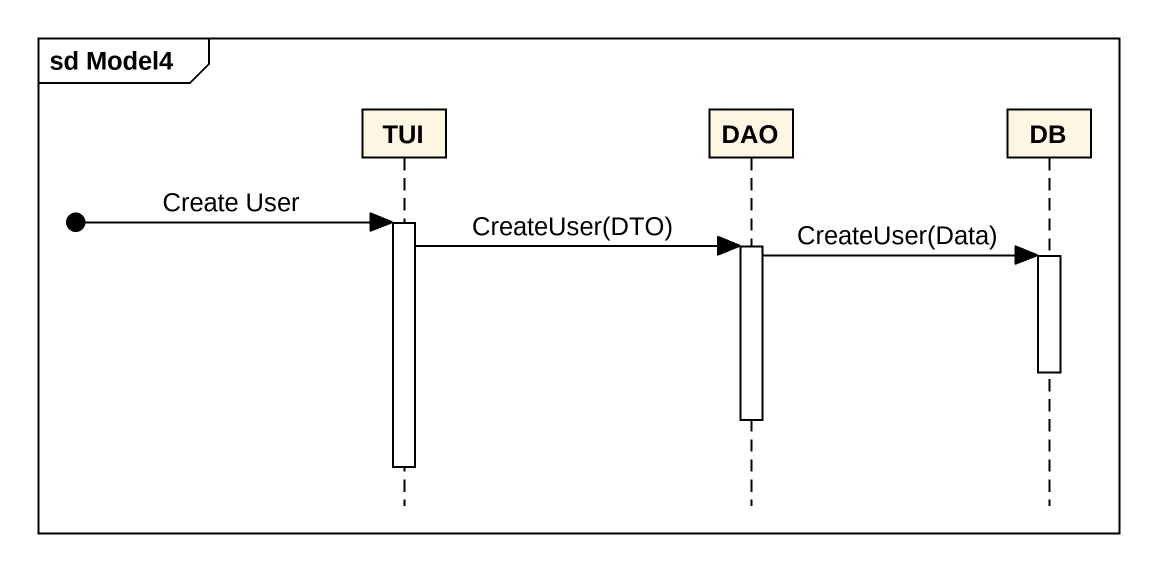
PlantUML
@startuml
mainframe sd Model4
hide footbox
participant TUI
participant DAO
participant DB

[o-> TUI : Create User
activate TUI
TUI -> DAO : CreateUser(DTO)
activate DAO
DAO -> DB : CreateUser(Data)
activate DB
deactivate DB
deactivate DAO
deactivate TUI
@enduml
